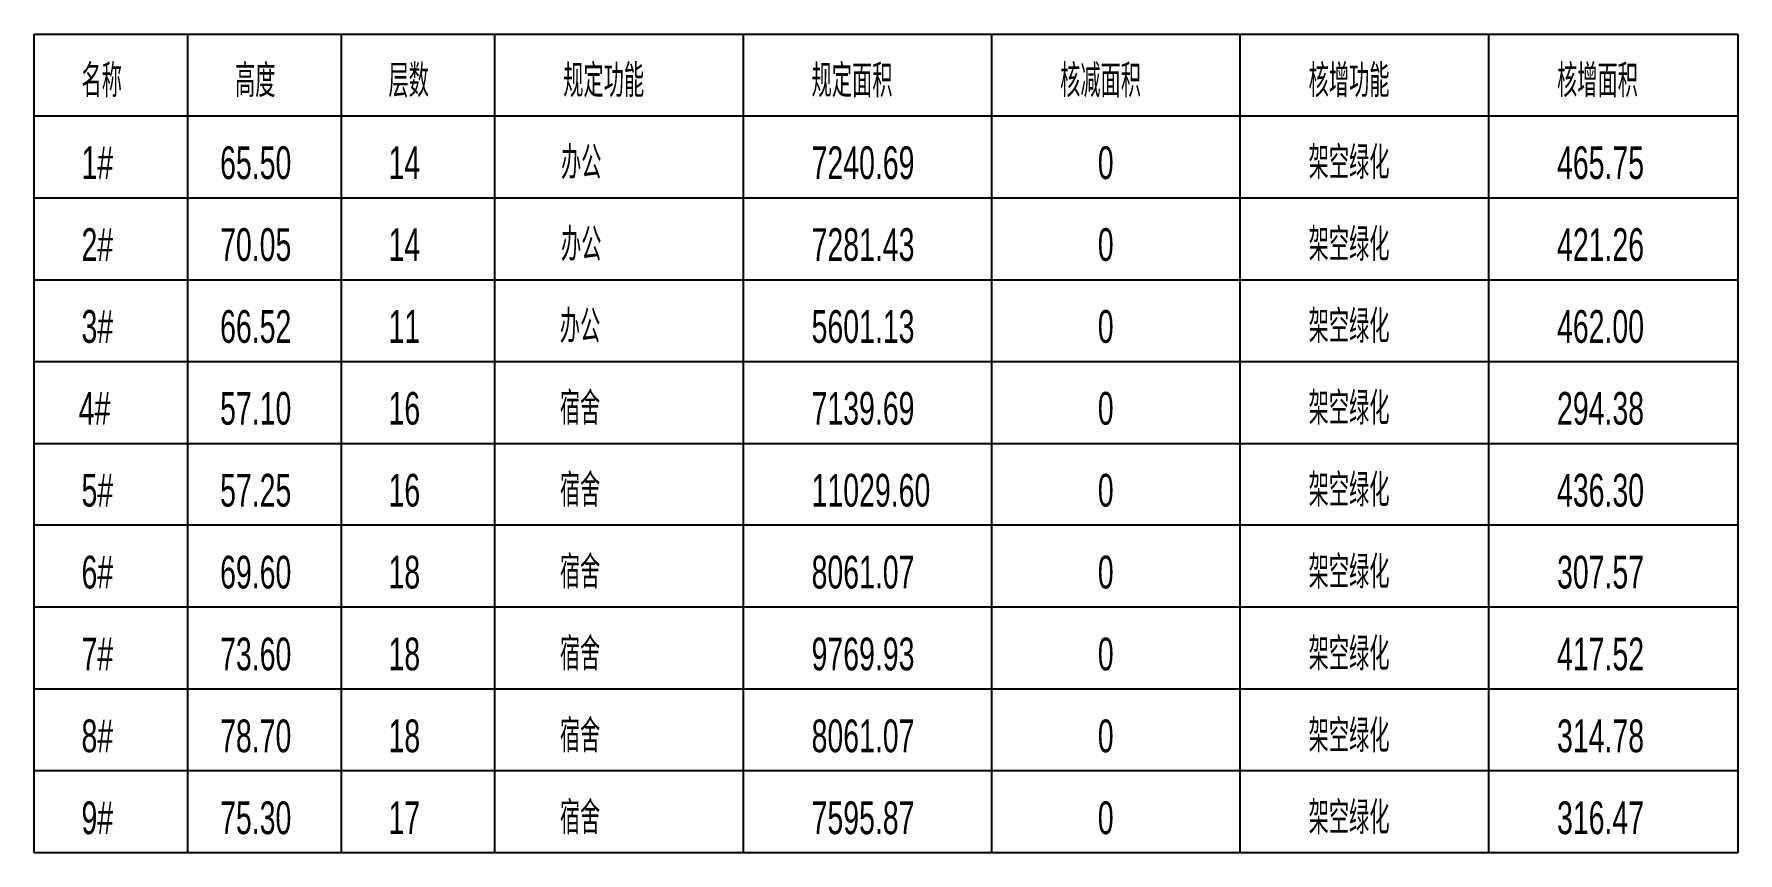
# Model space of a CAD drawing. Header units: inches. Extents: x -143 to -26, y -92 to -36.
import ezdxf

# ---------------------------------------------------------------- set-up
doc = ezdxf.new("R2010")
doc.units = ezdxf.units.IN
doc.header["$MEASUREMENT"] = 0
doc.layers.add('A_TEXT_NOTE(文字说明)', color=7, linetype='Continuous')
doc.layers.add('建筑明细表图框', color=40, linetype='Continuous')
doc.styles.add('HZ', font='_hysz.shx', dxfattribs={"width": 0.65, "bigfont": '_hyfs.shx'})

msp = doc.modelspace()

# ---------------------------------------------------------------- linework, layer by layer
at = {"layer": '建筑明细表图框'}
for p, q in [((-143.01, -36.41), (-26.46, -36.41)), ((-143.01, -92.41), (-143.01, -36.41)), ((-132.51, -36.41), (-132.51, -92.41)), ((-122.01, -36.41), (-122.01, -92.41)), ((-111.51, -36.41), (-111.51, -92.41)), ((-94.51, -36.41), (-94.51, -92.41)), ((-77.51, -36.41), (-77.51, -92.41)), ((-60.52, -36.41), (-60.52, -92.41)), ((-43.52, -36.41), (-43.52, -92.41)), ((-26.46, -36.41), (-26.46, -92.41)), ((-26.46, -36.41), (-26.46, -92.41)), ((-143.01, -42.01), (-26.46, -42.01)), ((-143.01, -47.61), (-26.46, -47.61)), ((-143.01, -53.21), (-26.46, -53.21)), ((-143.01, -58.81), (-26.46, -58.81)), ((-111.51, -58.81), (-26.46, -58.81)), ((-143.01, -64.41), (-26.46, -64.41)), ((-26.46, -70.01), (-143.01, -70.01)), ((-26.46, -75.61), (-143.01, -75.61)), ((-26.46, -81.21), (-143.01, -81.21)), ((-26.46, -86.81), (-143.01, -86.81)), ((-26.46, -92.41), (-143.01, -92.41))]:
    msp.add_line(p, q, dxfattribs=at)

# ---------------------------------------------------------------- texts
at = {"layer": 'A_TEXT_NOTE(文字说明)', "color": 1, "style": 'HZ', "width": 0.65}
for s, p in [('名称', (-139.76, -40.73)), ('高度', (-129.26, -40.73)), ('层数', (-118.76, -40.73)), ('规定功能', (-106.81, -40.73)), ('规定面积', (-89.82, -40.73)), ('核减面积', (-72.82, -40.73)), ('核增功能', (-55.82, -40.73)), ('核增面积', (-38.83, -40.73)), ('1#', (-139.76, -46.33)), ('65.50', (-130.28, -46.33)), ('14', (-118.76, -46.33)), ('办公', (-106.96, -46.33)), ('7240.69', (-89.82, -46.33)), ('0', (-70.24, -46.33)), ('架空绿化', (-55.82, -46.33)), ('465.75', (-38.83, -46.33)), ('2#', (-139.76, -51.93)), ('70.05', (-130.28, -51.93)), ('14', (-118.76, -51.93)), ('办公', (-106.96, -51.93)), ('7281.43', (-89.82, -51.93)), ('0', (-70.24, -51.93)), ('架空绿化', (-55.82, -51.93)), ('421.26', (-38.83, -51.93)), ('3#', (-139.76, -57.53)), ('66.52', (-130.28, -57.53)), ('11', (-118.76, -57.53)), ('办公', (-107.04, -57.53)), ('5601.13', (-89.82, -57.53)), ('0', (-70.24, -57.53)), ('架空绿化', (-55.82, -57.53)), ('462.00', (-38.83, -57.53)), ('4#', (-139.95, -63.13)), ('57.10', (-130.28, -63.13)), ('16', (-118.76, -63.13)), ('宿舍', (-107.04, -63.13)), ('7139.69', (-89.82, -63.13)), ('0', (-70.24, -63.13)), ('架空绿化', (-55.82, -63.13)), ('294.38', (-38.83, -63.13)), ('宿舍', (-107.04, -68.73)), ('架空绿化', (-55.82, -68.73)), ('5#', (-139.76, -68.73)), ('57.25', (-130.28, -68.73)), ('16', (-118.76, -68.73)), ('11029.60', (-89.82, -68.73)), ('0', (-70.24, -68.73)), ('436.30', (-38.83, -68.73)), ('6#', (-139.76, -74.33)), ('69.60', (-130.28, -74.33)), ('18', (-118.76, -74.33)), ('宿舍', (-107.04, -74.33)), ('8061.07', (-89.82, -74.33)), ('0', (-70.24, -74.33)), ('架空绿化', (-55.82, -74.33)), ('307.57', (-38.83, -74.33)), ('7#', (-139.76, -79.93)), ('73.60', (-130.28, -79.93)), ('18', (-118.76, -79.93)), ('宿舍', (-107.04, -79.93)), ('9769.93', (-89.82, -79.93)), ('0', (-70.24, -79.93)), ('架空绿化', (-55.82, -79.93)), ('417.52', (-38.83, -79.93)), ('8#', (-139.76, -85.53)), ('78.70', (-130.28, -85.53)), ('18', (-118.76, -85.53)), ('宿舍', (-107.04, -85.53)), ('8061.07', (-89.82, -85.53)), ('0', (-70.24, -85.53)), ('架空绿化', (-55.82, -85.53)), ('314.78', (-38.83, -85.53)), ('9#', (-139.76, -91.13)), ('75.30', (-130.28, -91.13)), ('17', (-118.76, -91.13)), ('宿舍', (-107.04, -91.13)), ('7595.87', (-89.82, -91.13)), ('0', (-70.24, -91.13)), ('架空绿化', (-55.82, -91.13)), ('316.47', (-38.83, -91.13))]:
    msp.add_text(s, height=2.24, dxfattribs=at).set_placement(p)

doc.saveas('drawing.dxf')
